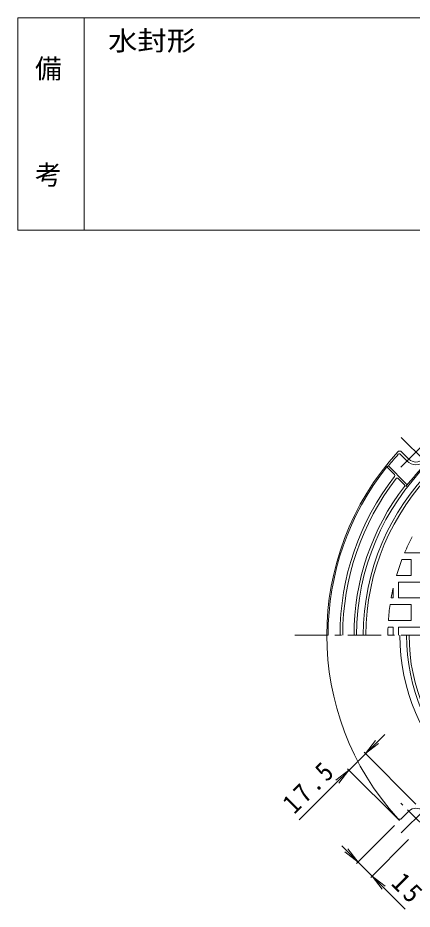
# Model space of a CAD drawing. Units: millimetres, scale not verified. Extents: x -491 to 384, y -667 to 704.
# Drawn here: x -491 to -194, y 32 to 704 of the extents above; entities that cross this region are included whole.
import ezdxf
from ezdxf.enums import TextEntityAlignment as Align

# ---------------------------------------------------------------- set-up
doc = ezdxf.new("R2010")
doc.units = ezdxf.units.MM
doc.header["$LTSCALE"] = 5
doc.linetypes.add('CHAIN1', pattern=[8, 5, -1, 1, -1])
for name, color, linetype, lineweight in [('1-1_1-1ﾚｲﾔ', 2, 'Continuous', 18), ('1-2_1-2ﾚｲﾔ', 3, 'Continuous', 18), ('1-4_1-4ﾚｲﾔ', 7, 'Continuous', 18), ('F-0_F-0ﾚｲﾔ', 7, 'Continuous', 18)]:
    doc.layers.add(name, color=color, linetype=linetype, lineweight=lineweight)
doc.layers.add('F-4_F-4ﾚｲﾔ', color=2, linetype='Continuous')
doc.layers.add('F-5_F-5ﾚｲﾔ', color=6, linetype='Continuous')
doc.styles.add('ＭＳ ゴシック', font='')
doc.styles.get('ＭＳ ゴシック').set_extended_font_data('MS Gothic')

msp = doc.modelspace()

# ---------------------------------------------------------------- linework, layer by layer
at = {"layer": '1-1_1-1ﾚｲﾔ', "linetype": 'CHAIN1'}
for p, q in [((-202.755, 365.35), (-180.065, 388.04)), ((-202.396, 387.729), (-181.108, 366.441)), ((-180.016, 89.578), (-202.706, 112.268)), ((-202.396, 89.938), (-181.108, 111.226))]:
    msp.add_line(p, q, dxfattribs=at)
at = {"layer": '1-1_1-1ﾚｲﾔ'}
for p, q in [((-196.689, 371.416), (-202.189, 376.916)), ((-198.103, 370.002), (-203.214, 375.112)), ((-212.109, 366.33), (-213.407, 365.506)), ((-207.623, 359.722), (-213.407, 365.506)), ((-199.122, 353.343), (-212.109, 366.33)), ((-200.136, 352.236), (-204.772, 356.871)), ((-196.689, 106.251), (-202.189, 100.751))]:
    msp.add_line(p, q, dxfattribs=at)
for centre, radius, start, end in [((-53.5, 238.833), 182.5, 0, 180), ((-53.5, 238.833), 177.5, 0, 180), ((-53.5, 238.834), 183.5, 127.56624, 142.43376), ((-191.386, 376.719), 9.5, 225, 45), ((-53.5, 238.833), 205, 137.68231, 222.31769), ((-203.603, 375.502), 2, 45, 137.68182), ((-191.386, 376.719), 7.5, 225, 45), ((-53.5, 238.833), 203.5, 137.97221, 141.20627), ((-203.921, 374.405), 1, 45, 137.97227), ((-53.5, 238.833), 204, 141.61494, 180), ((-53.5, 238.833), 195, 142.18077, 180), ((-53.5, 238.833), 193, 142.33118, 180), ((-208.33, 359.015), 1, 322.18042, 45.00201), ((-205.479, 356.164), 1, 45, 142.33067), ((-53.5, 238.833), 184.5, 142.58954, 180), ((-200.843, 351.529), 1, 322.58841, 45.00201), ((-200.537, 351.929), 2, 322.43401, 45), ((-53.5, 238.833), 150, 180, 0), ((-191.386, 100.948), 7.5, 315, 135), ((-203.603, 102.166), 2, 222.31818, 315)]:
    msp.add_arc(centre, radius, start, end, dxfattribs=at)
at = {"layer": '1-2_1-2ﾚｲﾔ'}
for p, q in [((-195, 295.833), (-201.932, 295.833)), ((-199.914, 300.834), (-174.5, 300.834)), ((-195, 283.833), (-195, 295.833)), ((-195, 283.833), (-205.999, 283.833)), ((-204.5, 278.834), (-204.5, 266.833)), ((-204.5, 278.834), (-174.5, 278.834)), ((-208.5, 274.272), (-208.5, 266.833)), ((-210.015, 266.833), (-208.5, 266.833)), ((-204.5, 266.833), (-174.5, 266.833)), ((-195, 261.833), (-210.828, 261.833)), ((-195, 249.834), (-195, 261.833)), ((-195, 249.834), (-212.119, 249.834)), ((-212.387, 244.833), (-208.5, 244.833)), ((-208.5, 238.833), (-208.5, 244.833)), ((-204.5, 238.833), (-204.5, 244.833)), ((-204.5, 244.833), (-182.5, 244.833))]:
    msp.add_line(p, q, dxfattribs=at)
at = {"layer": '1-2_1-2ﾚｲﾔ', "linetype": 'CHAIN1'}
msp.add_line((-282.52, 238.833), (173.55, 238.833), dxfattribs=at)
at = {"layer": '1-2_1-2ﾚｲﾔ'}
for radius, start, end in [(175.5, 0, 180), (159, 152.26331, 157.04941), (159, 158.99246, 163.55954), (159, 167.12138, 169.85728), (159, 171.68275, 176.03297), (159, 177.83739, 180), (145, 180, 0), (143, 180, 0)]:
    msp.add_arc((-53.5, 238.833), radius, start, end, dxfattribs=at)
at = {"layer": '1-4_1-4ﾚｲﾔ'}
for p, q in [((-214.857, 164.099), (-279.209, 99.747)), ((-229.394, 149.562), (-221.785, 159.479)), ((-229.394, 149.562), (-219.477, 157.172)), ((-191.386, 111.554), (-230.455, 150.623)), ((-241.768, 137.188), (-251.685, 129.578)), ((-241.768, 137.188), (-249.378, 127.271)), ((-203.76, 99.18), (-242.829, 138.248)), ((-207.492, 95.448), (-236.047, 66.893)), ((-196.885, 84.841), (-225.44, 56.286)), ((-199.455, 32.423), (-247.083, 80.05)), ((-234.986, 67.954), (-244.903, 75.563)), ((-234.986, 67.954), (-242.596, 77.871)), ((-224.38, 57.347), (-214.463, 49.738)), ((-224.38, 57.347), (-216.77, 47.43))]:
    msp.add_line(p, q, dxfattribs=at)
at = {"layer": 'F-0_F-0ﾚｲﾔ'}
for p, q in [((384, 703.834), (-491, 703.834)), ((-491, 543.833), (-491, 703.834)), ((-441, 543.833), (-441, 703.834)), ((384, 543.833), (-491, 543.833))]:
    msp.add_line(p, q, dxfattribs=at)

# ---------------------------------------------------------------- texts
at = {"layer": '1-4_1-4ﾚｲﾔ', "color": 2, "char_height": 14.66, "attachment_point": 7, "style": 'ＭＳ ゴシック'}
for s, insert, rotation in [('\\T1.28;\\W0.9;17.5', (-282.745, 103.282), 45), ('\\T1.27;\\W0.95;15', (-210.946, 50.984), 315)]:
    msp.add_mtext(s, dxfattribs=dict(at, insert=insert, rotation=rotation))
at = {"layer": 'F-4_F-4ﾚｲﾔ', "style": 'ＭＳ ゴシック'}
for s, p in [('備', (-478.038, 653.833)), ('考', (-478.038, 573.833))]:
    msp.add_text(s, height=14.66, dxfattribs=at).set_placement(p, align=Align.BOTTOM_LEFT)
at = {"layer": 'F-5_F-5ﾚｲﾔ', "color": 2, "style": 'ＭＳ ゴシック', "width": 1.1}
msp.add_text('水封形', height=14.66, dxfattribs=at).set_placement((-423, 674.888), align=Align.BOTTOM_LEFT)

doc.saveas('drawing.dxf')
